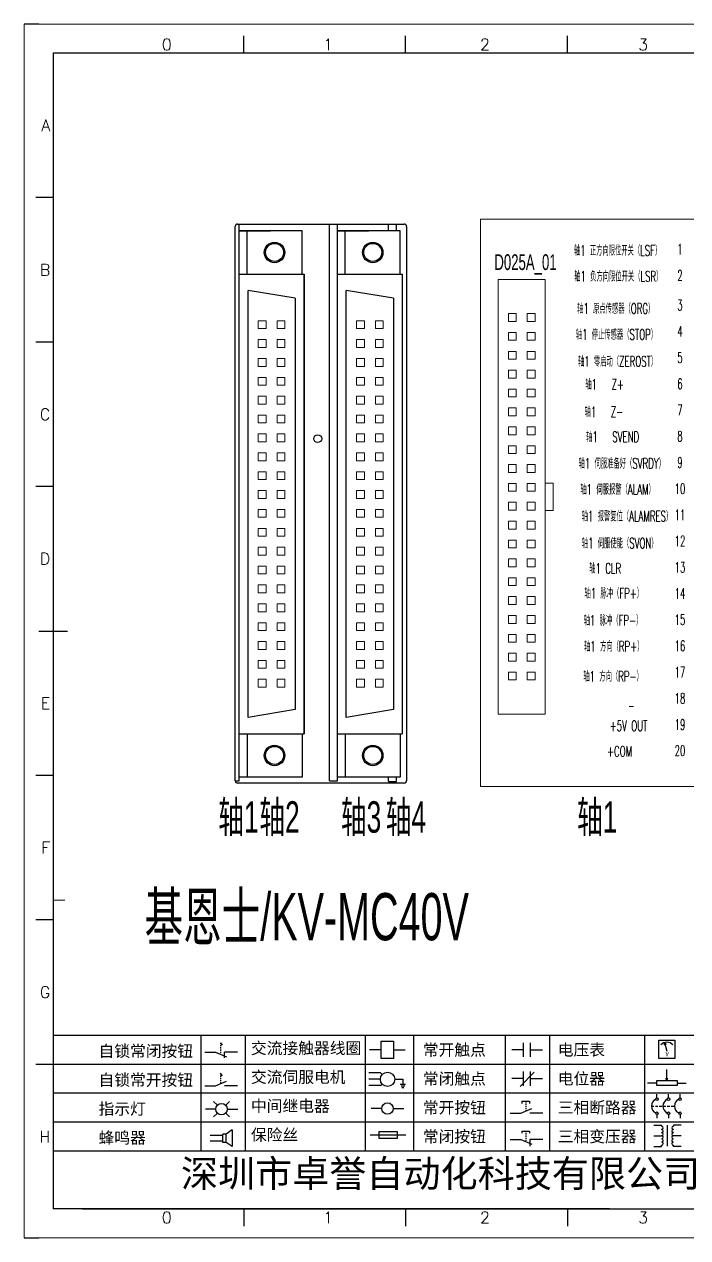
# Model space of a CAD drawing. Header units: millimetres. Extents: x 15130 to 37766, y 5931 to 11073.
# Drawn here: x 23331.7 to 23458.4, y 10083.5 to 10315 of the extents above; entities that cross this region are included whole.
import ezdxf
from ezdxf.enums import TextEntityAlignment as Align

# ---------------------------------------------------------------- set-up
doc = ezdxf.new("R2010")
doc.units = ezdxf.units.MM
doc.layers.add('1', color=3, linetype='Continuous', lineweight=20)
doc.layers.add('Dimension', color=3, linetype='Continuous', lineweight=13)
doc.layers.add('AE_BOR', color=1, linetype='Continuous')
doc.layers.add('Z_OM_GAIKEI', color=7, linetype='Continuous')
doc.styles.get("Standard").update_dxf_attribs({"font": ''})
doc.styles.add('WD', font='romans.shx', dxfattribs={"bigfont": 'gbcbig.shx'})
doc.styles.add('样式 8', font='arial.ttf')
doc.styles.add('汉字', font='')
doc.styles.get('Standard').set_extended_font_data('SimSun')
doc.styles.get('汉字').set_extended_font_data('新宋体')

# ---------------------------------------------------------------- blocks, each defined once
blk = doc.blocks.new('*U8')
at = {"linetype": 'ByBlock'}
for p, q in [((-1909.23, -780.45), (-1909.23, -780.67)), ((-1909.23, -780.45), (-1908.92, -780.84)), ((-1909.23, -780.84), (-1909.23, -781.05)), ((-1911.92, -782.07), (-1910.06, -782.07)), ((-1910.06, -782.07), (-1908.18, -782.88)), ((-1909.23, -781.23), (-1909.23, -781.44)), ((-1909.23, -781.61), (-1909.23, -781.83)), ((-1909.23, -782), (-1909.23, -782.21)), ((-1909.23, -782.38), (-1909.23, -782.43)), ((-1908.52, -783.07), (-1908.52, -782.07)), ((-1906.25, -782.07), (-1908.52, -782.07))]:
    blk.add_line(p, q, dxfattribs=at)
blk = doc.blocks.new('*U11')
at = {"linetype": 'ByBlock'}
for p, q in [((-1908.88, -791.17), (-1909.23, -790.71)), ((-1909.23, -790.71), (-1909.23, -790.92)), ((-1909.23, -791.09), (-1909.23, -791.31)), ((-1909.23, -791.48), (-1909.23, -791.69)), ((-1911.92, -792.89), (-1910.06, -792.89)), ((-1910.06, -792.89), (-1908.18, -792.08)), ((-1909.23, -791.86), (-1909.23, -792.08)), ((-1909.23, -792.25), (-1909.23, -792.47)), ((-1906.25, -792.89), (-1908.52, -792.89))]:
    blk.add_line(p, q, dxfattribs=at)
blk = doc.blocks.new('蜂鸣器')
at = {"linetype": 'ByBlock'}
for p, q in [((-1907.17, -795.53), (-1908.25, -796.26)), ((-1907.17, -795.53), (-1907.17, -798.41)), ((-1908.8, -796.48), (-1911.01, -796.48)), ((-1908.8, -797.46), (-1911.01, -797.46)), ((-1908.25, -796.26), (-1908.8, -796.26)), ((-1908.8, -797.68), (-1908.8, -796.26)), ((-1908.25, -797.68), (-1908.8, -797.68)), ((-1908.25, -797.68), (-1908.25, -796.26)), ((-1907.17, -798.41), (-1908.25, -797.68))]:
    blk.add_line(p, q, dxfattribs=at)
blk = doc.blocks.new('指示灯')
at = {"linetype": 'ByBlock'}
for p, q in [((-1854.25, -776.92), (-1856.06, -776.92)), ((-1854.62, -775.59), (-1853.97, -776.23)), ((-1851.9, -775.59), (-1852.54, -776.23)), ((-1852.26, -776.92), (-1850.45, -776.92)), ((-1854.62, -778.25), (-1853.97, -777.61)), ((-1851.9, -778.25), (-1852.54, -777.61))]:
    blk.add_line(p, q, dxfattribs=at)
blk.add_circle((-1853.26, -776.92), 0.992, dxfattribs=at)
blk = doc.blocks.new('交流接触器线圈')
at = {"linetype": 'ByBlock'}
for p, q in [((-1880.82, -781.77), (-1882.87, -781.77)), ((-1878.72, -781.77), (-1876.67, -781.77))]:
    blk.add_line(p, q, dxfattribs=at)
blk.add_lwpolyline([(-1880.82, -780.28), (-1878.72, -780.28), (-1878.72, -783.26), (-1880.82, -783.26)], close=True, dxfattribs=at)
blk = doc.blocks.new('交流伺服电机')
at = {"linetype": 'ByBlock'}
for p, q in [((-1880.97, -785.75), (-1882.94, -785.75)), ((-1880.97, -786.85), (-1882.94, -786.85)), ((-1880.97, -785.75), (-1880.65, -786.03)), ((-1878.49, -786.85), (-1877.07, -786.85)), ((-1877.07, -786.85), (-1877.07, -787.72)), ((-1880.97, -787.94), (-1882.94, -787.94)), ((-1880.97, -787.94), (-1880.65, -787.67)), ((-1877.54, -787.72), (-1876.59, -787.72)), ((-1877.38, -788.01), (-1876.75, -788.01)), ((-1877.23, -788.29), (-1876.9, -788.29))]:
    blk.add_line(p, q, dxfattribs=at)
blk.add_circle((-1879.73, -786.85), 1.24, dxfattribs=at)
blk = doc.blocks.new('中间继电器')
at = {"linetype": 'ByBlock'}
for p, q in [((-1880.72, -791.92), (-1882.54, -791.92)), ((-1878.74, -791.92), (-1876.92, -791.92))]:
    blk.add_line(p, q, dxfattribs=at)
blk.add_circle((-1879.73, -791.92), 0.992, dxfattribs=at)
blk = doc.blocks.new('保险丝')
at = {"linetype": 'ByBlock'}
blk.add_line((-1882.72, -796.49), (-1876.55, -796.49), dxfattribs=at)
blk.add_lwpolyline([(-1881.2, -795.86), (-1878.06, -795.86), (-1878.06, -797.12), (-1881.2, -797.12)], close=True, dxfattribs=at)
blk = doc.blocks.new('常开按钮')
at = {"linetype": 'ByBlock'}
for p, q in [((-1910.06, -787.73), (-1908.18, -786.93)), ((-1909.9, -785.68), (-1908.56, -785.68)), ((-1909.9, -785.68), (-1909.9, -786.07)), ((-1909.23, -785.68), (-1909.23, -785.89)), ((-1909.23, -786.06), (-1909.23, -786.28)), ((-1909.23, -786.45), (-1909.23, -786.67)), ((-1909.23, -786.84), (-1909.23, -787.05)), ((-1909.23, -787.22), (-1909.23, -787.38)), ((-1908.56, -785.68), (-1908.56, -786.07)), ((-1911.92, -787.73), (-1910.06, -787.73)), ((-1906.25, -787.73), (-1908.52, -787.73))]:
    blk.add_line(p, q, dxfattribs=at)
blk = doc.blocks.new('常开触点')
at = {"linetype": 'ByBlock'}
for p, q in [((-1853.82, -782.99), (-1853.82, -780.56)), ((-1852.6, -782.99), (-1852.6, -780.56)), ((-1853.82, -781.77), (-1855.88, -781.77)), ((-1852.6, -781.77), (-1850.55, -781.77))]:
    blk.add_line(p, q, dxfattribs=at)
blk = doc.blocks.new('常闭触点')
at = {"linetype": 'ByBlock'}
for p, q in [((-1853.82, -786.77), (-1855.88, -786.77)), ((-1852.01, -785.66), (-1854.43, -788.1)), ((-1853.82, -787.99), (-1853.82, -785.56)), ((-1852.6, -787.99), (-1852.6, -785.56)), ((-1852.6, -786.77), (-1850.55, -786.77))]:
    blk.add_line(p, q, dxfattribs=at)
blk = doc.blocks.new('常闭按钮')
at = {"linetype": 'ByBlock'}
for p, q in [((-1854.11, -790.83), (-1852.77, -790.83)), ((-1854.11, -790.83), (-1854.11, -791.22)), ((-1853.44, -790.83), (-1853.44, -791.04)), ((-1853.44, -791.21), (-1853.44, -791.43)), ((-1853.44, -791.6), (-1853.44, -791.82)), ((-1852.77, -790.83), (-1852.77, -791.22)), ((-1856.13, -792.28), (-1854.28, -792.28)), ((-1854.28, -792.28), (-1852.4, -793.09)), ((-1853.44, -791.99), (-1853.44, -792.2)), ((-1853.44, -792.37), (-1853.44, -792.53)), ((-1850.47, -792.28), (-1852.73, -792.28)), ((-1852.73, -792.28), (-1852.73, -793.43))]:
    blk.add_line(p, q, dxfattribs=at)
blk = doc.blocks.new('电压表')
at = {"linetype": 'ByBlock'}
for p, q in [((-1814.84, -780.75), (-1814.91, -781.13)), ((-1814.6, -781.05), (-1814.91, -781.13)), ((-1814.84, -780.75), (-1814.46, -782.26)), ((-1814.84, -780.75), (-1814.6, -781.05))]:
    blk.add_line(p, q, dxfattribs=at)
blk.add_lwpolyline([(-1815.84, -780.34), (-1813.07, -780.34), (-1813.07, -783.49), (-1815.84, -783.49)], close=True, dxfattribs=at)
blk.add_arc((-1814.46, -782.26), 1.56, 46.8313, 133.1687, dxfattribs=at)
at = {"linetype": 'ByBlock', "insert": (-1814.7, -782.39), "char_height": 0.75, "width": 0.6768, "attachment_point": 1}
blk.add_mtext('V', dxfattribs=at)
blk = doc.blocks.new('电位器')
at = {"linetype": 'ByBlock'}
for p, q in [((-1814.45, -787.3), (-1814.45, -785.39)), ((-1814.45, -787.3), (-1814.62, -786.96)), ((-1814.62, -786.96), (-1814.27, -786.96)), ((-1814.45, -787.3), (-1814.27, -786.96)), ((-1816.21, -787.75), (-1817.79, -787.75)), ((-1812.68, -787.75), (-1811.1, -787.75))]:
    blk.add_line(p, q, dxfattribs=at)
blk.add_lwpolyline([(-1816.21, -787.3), (-1812.68, -787.3), (-1812.68, -788.2), (-1816.21, -788.2)], close=True, dxfattribs=at)
blk = doc.blocks.new('三相断路器')
at = {"linetype": 'ByBlock'}
for p, q in [((-1816.17, -790.33), (-1816.17, -789.7)), ((-1814.17, -790.33), (-1814.17, -789.7)), ((-1812.18, -790.33), (-1812.18, -789.7)), ((-1817.14, -791.74), (-1816.72, -791.74)), ((-1816.45, -791.74), (-1816.03, -791.74)), ((-1816.17, -793.19), (-1816.17, -793.83)), ((-1815.76, -791.74), (-1815.34, -791.74)), ((-1815.07, -791.74), (-1814.65, -791.74)), ((-1814.38, -791.74), (-1813.96, -791.74)), ((-1814.17, -793.19), (-1814.17, -793.83)), ((-1813.69, -791.74), (-1813.27, -791.74)), ((-1812.18, -793.19), (-1812.18, -793.83))]:
    blk.add_line(p, q, dxfattribs=at)
for centre in [(-1816.17, -790.55), (-1814.17, -790.55), (-1812.18, -790.55), (-1816.17, -792.98), (-1814.17, -792.98), (-1812.18, -792.98)]:
    blk.add_circle(centre, 0.219, dxfattribs=at)
for centre in [(-1815.81, -791.74), (-1813.82, -791.74), (-1811.83, -791.74)]:
    blk.add_arc(centre, 1.32, 115.5791, 244.4209, dxfattribs=at)
blk = doc.blocks.new('三相变压器')
at = {"linetype": 'ByBlock'}
for p, q in [((-1816.69, -795.03), (-1815.37, -795.03)), ((-1815.37, -795.03), (-1815.37, -795.24)), ((-1814.34, -798.7), (-1814.34, -795.04)), ((-1812, -795.03), (-1813.32, -795.03)), ((-1813.32, -795.03), (-1813.32, -795.24)), ((-1816.69, -796.87), (-1815.37, -796.87)), ((-1812, -796.87), (-1813.32, -796.87)), ((-1816.69, -798.71), (-1815.37, -798.71)), ((-1815.37, -798.71), (-1815.37, -798.5)), ((-1813.32, -798.71), (-1813.32, -798.5)), ((-1812, -798.71), (-1813.32, -798.71))]:
    blk.add_line(p, q, dxfattribs=at)
for centre, start, end in [((-1815.37, -795.51), 270, 90), ((-1815.37, -796.06), 270, 90), ((-1813.32, -795.51), 90, 270), ((-1813.32, -796.06), 90, 270), ((-1815.37, -796.6), 270, 90), ((-1815.37, -797.14), 270, 90), ((-1815.37, -797.68), 270, 90), ((-1815.37, -798.23), 270, 90), ((-1813.32, -796.6), 90, 270), ((-1813.32, -797.14), 90, 270), ((-1813.32, -797.68), 90, 270), ((-1813.32, -798.23), 90, 270)]:
    blk.add_arc(centre, 0.271, start, end, dxfattribs=at)
blk = doc.blocks.new('电控横A4')
for p, q in [((292, -5), (5, -5)), ((5, -5), (5, -205)), ((10.03, -205), (289.53, -205))]:
    blk.add_line(p, q)
at = {"lineweight": 9, "ltscale": 0.1}
for p, q in [((5, -151.57), (7, -151.57)), ((101.34, -205), (130.8, -205))]:
    blk.add_line(p, q, dxfattribs=at)
at = {"linetype": 'ByBlock'}
for p, q in [((292, -175), (5, -175)), ((292, -180), (5, -180)), ((292, -185), (5, -185)), ((292, -190), (5, -190)), ((292, -195), (5, -195))]:
    blk.add_line(p, q, dxfattribs=at)
at = {"color": 0, "lineweight": -2}
for p, q in [((30.58, -175), (30.58, -195)), ((38.26, -175), (38.26, -195)), ((59.05, -175), (59.05, -195)), ((67.4, -175), (67.4, -195)), ((83.26, -175), (83.26, -195)), ((90.91, -175), (90.91, -195)), ((107.4, -175), (107.4, -195))]:
    blk.add_line(p, q, dxfattribs=at)
at = {"color": 0, "ltscale": 2}
blk.add_line((101.34, -205), (5, -205), dxfattribs=at)
at = {"layer": 'AE_BOR', "lineweight": 30}
for p, q in [((2.53, 0), (0, 0)), ((0, -210), (2.53, -210))]:
    blk.add_line(p, q, dxfattribs=at)
at = {"layer": 'AE_BOR', "color": 1, "lineweight": 15}
for p, q in [((0, 0), (297, 0)), ((0, -210), (0, 0)), ((297, -210), (0, -210))]:
    blk.add_line(p, q, dxfattribs=at)
at = {"layer": 'AE_BOR'}
for p, q in [((38.03, -5), (38.03, -2)), ((66.03, -5), (66.03, -2)), ((94.03, -5), (94.03, -2)), ((5, -30), (2, -30)), ((5, -55), (2, -55)), ((5, -80), (2, -80)), ((5, -130), (2, -130)), ((5, -155), (2, -155)), ((5, -180), (2, -180)), ((38.03, -205), (38.03, -208)), ((66.03, -205), (66.03, -208)), ((94.03, -205), (94.03, -208))]:
    blk.add_line(p, q, dxfattribs=at)
at = {"layer": 'AE_BOR', "color": 2, "lineweight": 30}
blk.add_line((2.5, -105), (7.5, -105), dxfattribs=at)
at = {"linetype": 'ByBlock'}
for name, p in [('*U8', (1943.19, 604.18)), ('交流接触器线圈', (1942.62, 604.27)), ('常开触点', (1940.27, 604.3)), ('电压表', (1925.71, 604.52)), ('*U11', (1943.19, 609.18)), ('交流伺服电机', (1942.62, 604.27)), ('常闭触点', (1940.27, 604.3)), ('电位器', (1925.71, 604.52)), ('指示灯', (1887.41, 589.18)), ('中间继电器', (1942.62, 604.27)), ('常开按钮', (1996.06, 599.3)), ('三相断路器', (1925.71, 604.52)), ('三相变压器', (1925.71, 604.52)), ('蜂鸣器', (1943.19, 604.18)), ('保险丝', (1942.62, 604.27)), ('常闭按钮', (1940.27, 599.3))]:
    blk.add_blockref(name, p, dxfattribs=at)
at = {"char_height": 2, "attachment_point": 1, "style": '汉字'}
for s, insert in [('{\\fKaiTi_GB2312|b0|i0|c134|p49;自锁常闭按钮}', (12.86, -176.69)), ('{\\fKaiTi_GB2312|b0|i0|c134|p49;交流接触器线圈}', (39.25, -176.19)), ('{\\fKaiTi_GB2312|b0|i0|c134|p49;常开触点}', (69.01, -176.48)), ('{\\fKaiTi_GB2312|b0|i0|c134|p49;电压表}', (92.37, -176.47)), ('{\\fKaiTi_GB2312|b0|i0|c134|p49;自锁常开按钮}', (12.86, -181.69)), ('{\\fKaiTi_GB2312|b0|i0|c134|p49;交流伺服电机}', (39.25, -181.19)), ('{\\fKaiTi_GB2312|b0|i0|c134|p49;常闭触点}', (69.01, -181.48)), ('{\\fKaiTi_GB2312|b0|i0|c134|p49;电位器}', (92.37, -181.47)), ('{\\fKaiTi_GB2312|b0|i0|c134|p49;指示灯}', (12.86, -186.69)), ('{\\fKaiTi_GB2312|b0|i0|c134|p49;中间继电器}', (39.25, -186.19)), ('{\\fKaiTi_GB2312|b0|i0|c134|p49;常开按钮}', (69.01, -186.48)), ('{\\fKaiTi_GB2312|b0|i0|c134|p49;三相断路器}', (92.37, -186.47)), ('{\\fKaiTi_GB2312|b0|i0|c134|p49;保险丝}', (39.25, -191.19)), ('{\\fKaiTi_GB2312|b0|i0|c134|p49;蜂鸣器}', (12.86, -191.69)), ('{\\fKaiTi_GB2312|b0|i0|c134|p49;常闭按钮}', (69.01, -191.48)), ('{\\fKaiTi_GB2312|b0|i0|c134|p49;三相变压器}', (92.37, -191.47))]:
    blk.add_mtext(s, dxfattribs=dict(at, insert=insert))
at = {"color": 0, "lineweight": -2, "insert": (27.14, -196.53), "char_height": 4.7064, "width": 96.1138, "attachment_point": 1}
blk.add_mtext('深圳市卓誉自动化科技有限公司', dxfattribs=at)
at = {"layer": 'AE_BOR', "style": 'WD'}
for s, p in [('0', (24.67, -4.5)), ('1', (52.6, -4.5)), ('2', (79.75, -4.5)), ('3', (107.15, -4.5)), ('0', (24.67, -207.5)), ('1', (52.6, -207.5)), ('2', (79.75, -207.5)), ('3', (107.15, -207.5))]:
    blk.add_text(s, height=2, dxfattribs=at).set_placement(p, align=Align.CENTER)
for s, p in [('A', (4.5, -17.5)), ('B', (4.5, -42.5)), ('C', (4.5, -67.5)), ('D', (4.5, -92.5)), ('E', (4.5, -117.5)), ('F', (4.5, -142.5)), ('G', (4.5, -167.5)), ('H', (4.5, -192.5))]:
    blk.add_text(s, height=2, dxfattribs=at).set_placement(p, align=Align.MIDDLE_RIGHT)

msp = doc.modelspace()

# ---------------------------------------------------------------- linework, layer by layer
at = {"lineweight": 0}
for points in [[(23422.176, 10183.372), (23422.176, 10266.322), (23431.176, 10266.322), (23431.176, 10183.372)], [(23425.626, 10258.297), (23424.126, 10258.297), (23424.126, 10259.797), (23425.626, 10259.797)], [(23429.226, 10258.297), (23427.726, 10258.297), (23427.726, 10259.797), (23429.226, 10259.797)], [(23376.379, 10258.426), (23377.879, 10258.426), (23377.879, 10256.926), (23376.379, 10256.926)], [(23379.979, 10258.426), (23381.479, 10258.426), (23381.479, 10256.926), (23379.979, 10256.926)], [(23395.129, 10258.426), (23396.629, 10258.426), (23396.629, 10256.926), (23395.129, 10256.926)], [(23398.729, 10258.426), (23400.229, 10258.426), (23400.229, 10256.926), (23398.729, 10256.926)], [(23376.379, 10254.826), (23377.879, 10254.826), (23377.879, 10253.326), (23376.379, 10253.326)], [(23379.979, 10254.826), (23381.479, 10254.826), (23381.479, 10253.326), (23379.979, 10253.326)], [(23395.129, 10254.826), (23396.629, 10254.826), (23396.629, 10253.326), (23395.129, 10253.326)], [(23398.729, 10254.826), (23400.229, 10254.826), (23400.229, 10253.326), (23398.729, 10253.326)], [(23425.626, 10254.697), (23424.126, 10254.697), (23424.126, 10256.197), (23425.626, 10256.197)], [(23429.226, 10254.697), (23427.726, 10254.697), (23427.726, 10256.197), (23429.226, 10256.197)], [(23425.626, 10251.097), (23424.126, 10251.097), (23424.126, 10252.597), (23425.626, 10252.597)], [(23429.226, 10251.097), (23427.726, 10251.097), (23427.726, 10252.597), (23429.226, 10252.597)], [(23376.379, 10251.226), (23377.879, 10251.226), (23377.879, 10249.726), (23376.379, 10249.726)], [(23379.979, 10251.226), (23381.479, 10251.226), (23381.479, 10249.726), (23379.979, 10249.726)], [(23395.129, 10251.226), (23396.629, 10251.226), (23396.629, 10249.726), (23395.129, 10249.726)], [(23398.729, 10251.226), (23400.229, 10251.226), (23400.229, 10249.726), (23398.729, 10249.726)], [(23376.379, 10247.626), (23377.879, 10247.626), (23377.879, 10246.126), (23376.379, 10246.126)], [(23379.979, 10247.626), (23381.479, 10247.626), (23381.479, 10246.126), (23379.979, 10246.126)], [(23395.129, 10247.626), (23396.629, 10247.626), (23396.629, 10246.126), (23395.129, 10246.126)], [(23398.729, 10247.626), (23400.229, 10247.626), (23400.229, 10246.126), (23398.729, 10246.126)], [(23425.626, 10247.497), (23424.126, 10247.497), (23424.126, 10248.997), (23425.626, 10248.997)], [(23429.226, 10247.497), (23427.726, 10247.497), (23427.726, 10248.997), (23429.226, 10248.997)], [(23425.626, 10243.897), (23424.126, 10243.897), (23424.126, 10245.397), (23425.626, 10245.397)], [(23429.226, 10243.897), (23427.726, 10243.897), (23427.726, 10245.397), (23429.226, 10245.397)], [(23376.379, 10244.026), (23377.879, 10244.026), (23377.879, 10242.526), (23376.379, 10242.526)], [(23379.979, 10244.026), (23381.479, 10244.026), (23381.479, 10242.526), (23379.979, 10242.526)], [(23395.129, 10244.026), (23396.629, 10244.026), (23396.629, 10242.526), (23395.129, 10242.526)], [(23398.729, 10244.026), (23400.229, 10244.026), (23400.229, 10242.526), (23398.729, 10242.526)], [(23376.379, 10240.426), (23377.879, 10240.426), (23377.879, 10238.926), (23376.379, 10238.926)], [(23379.979, 10240.426), (23381.479, 10240.426), (23381.479, 10238.926), (23379.979, 10238.926)], [(23395.129, 10240.426), (23396.629, 10240.426), (23396.629, 10238.926), (23395.129, 10238.926)], [(23398.729, 10240.426), (23400.229, 10240.426), (23400.229, 10238.926), (23398.729, 10238.926)], [(23425.626, 10240.297), (23424.126, 10240.297), (23424.126, 10241.797), (23425.626, 10241.797)], [(23429.226, 10240.297), (23427.726, 10240.297), (23427.726, 10241.797), (23429.226, 10241.797)], [(23425.626, 10236.697), (23424.126, 10236.697), (23424.126, 10238.197), (23425.626, 10238.197)], [(23429.226, 10236.697), (23427.726, 10236.697), (23427.726, 10238.197), (23429.226, 10238.197)], [(23376.379, 10236.826), (23377.879, 10236.826), (23377.879, 10235.326), (23376.379, 10235.326)], [(23379.979, 10236.826), (23381.479, 10236.826), (23381.479, 10235.326), (23379.979, 10235.326)], [(23395.129, 10236.826), (23396.629, 10236.826), (23396.629, 10235.326), (23395.129, 10235.326)], [(23398.729, 10236.826), (23400.229, 10236.826), (23400.229, 10235.326), (23398.729, 10235.326)], [(23425.626, 10233.097), (23424.126, 10233.097), (23424.126, 10234.597), (23425.626, 10234.597)], [(23429.226, 10233.097), (23427.726, 10233.097), (23427.726, 10234.597), (23429.226, 10234.597)], [(23376.379, 10233.226), (23377.879, 10233.226), (23377.879, 10231.726), (23376.379, 10231.726)], [(23379.979, 10233.226), (23381.479, 10233.226), (23381.479, 10231.726), (23379.979, 10231.726)], [(23395.129, 10233.226), (23396.629, 10233.226), (23396.629, 10231.726), (23395.129, 10231.726)], [(23398.729, 10233.226), (23400.229, 10233.226), (23400.229, 10231.726), (23398.729, 10231.726)], [(23376.379, 10229.626), (23377.879, 10229.626), (23377.879, 10228.126), (23376.379, 10228.126)], [(23379.979, 10229.626), (23381.479, 10229.626), (23381.479, 10228.126), (23379.979, 10228.126)], [(23395.129, 10229.626), (23396.629, 10229.626), (23396.629, 10228.126), (23395.129, 10228.126)], [(23398.729, 10229.626), (23400.229, 10229.626), (23400.229, 10228.126), (23398.729, 10228.126)], [(23425.626, 10229.497), (23424.126, 10229.497), (23424.126, 10230.997), (23425.626, 10230.997)], [(23429.226, 10229.497), (23427.726, 10229.497), (23427.726, 10230.997), (23429.226, 10230.997)], [(23425.626, 10225.897), (23424.126, 10225.897), (23424.126, 10227.397), (23425.626, 10227.397)], [(23429.226, 10225.897), (23427.726, 10225.897), (23427.726, 10227.397), (23429.226, 10227.397)], [(23432.676, 10222.222), (23431.176, 10222.222), (23431.176, 10227.472), (23432.676, 10227.472)], [(23376.379, 10226.026), (23377.879, 10226.026), (23377.879, 10224.526), (23376.379, 10224.526)], [(23379.979, 10226.026), (23381.479, 10226.026), (23381.479, 10224.526), (23379.979, 10224.526)], [(23395.129, 10226.026), (23396.629, 10226.026), (23396.629, 10224.526), (23395.129, 10224.526)], [(23398.729, 10226.026), (23400.229, 10226.026), (23400.229, 10224.526), (23398.729, 10224.526)], [(23376.379, 10222.426), (23377.879, 10222.426), (23377.879, 10220.926), (23376.379, 10220.926)], [(23379.979, 10222.426), (23381.479, 10222.426), (23381.479, 10220.926), (23379.979, 10220.926)], [(23395.129, 10222.426), (23396.629, 10222.426), (23396.629, 10220.926), (23395.129, 10220.926)], [(23398.729, 10222.426), (23400.229, 10222.426), (23400.229, 10220.926), (23398.729, 10220.926)], [(23425.626, 10222.297), (23424.126, 10222.297), (23424.126, 10223.797), (23425.626, 10223.797)], [(23429.226, 10222.297), (23427.726, 10222.297), (23427.726, 10223.797), (23429.226, 10223.797)], [(23425.626, 10218.697), (23424.126, 10218.697), (23424.126, 10220.197), (23425.626, 10220.197)], [(23429.226, 10218.697), (23427.726, 10218.697), (23427.726, 10220.197), (23429.226, 10220.197)], [(23376.379, 10218.826), (23377.879, 10218.826), (23377.879, 10217.326), (23376.379, 10217.326)], [(23379.979, 10218.826), (23381.479, 10218.826), (23381.479, 10217.326), (23379.979, 10217.326)], [(23395.129, 10218.826), (23396.629, 10218.826), (23396.629, 10217.326), (23395.129, 10217.326)], [(23398.729, 10218.826), (23400.229, 10218.826), (23400.229, 10217.326), (23398.729, 10217.326)], [(23376.379, 10215.226), (23377.879, 10215.226), (23377.879, 10213.726), (23376.379, 10213.726)], [(23379.979, 10215.226), (23381.479, 10215.226), (23381.479, 10213.726), (23379.979, 10213.726)], [(23395.129, 10215.226), (23396.629, 10215.226), (23396.629, 10213.726), (23395.129, 10213.726)], [(23398.729, 10215.226), (23400.229, 10215.226), (23400.229, 10213.726), (23398.729, 10213.726)], [(23425.626, 10215.097), (23424.126, 10215.097), (23424.126, 10216.597), (23425.626, 10216.597)], [(23429.226, 10215.097), (23427.726, 10215.097), (23427.726, 10216.597), (23429.226, 10216.597)], [(23425.626, 10211.497), (23424.126, 10211.497), (23424.126, 10212.997), (23425.626, 10212.997)], [(23429.226, 10211.497), (23427.726, 10211.497), (23427.726, 10212.997), (23429.226, 10212.997)], [(23376.379, 10211.626), (23377.879, 10211.626), (23377.879, 10210.126), (23376.379, 10210.126)], [(23379.979, 10211.626), (23381.479, 10211.626), (23381.479, 10210.126), (23379.979, 10210.126)], [(23395.129, 10211.626), (23396.629, 10211.626), (23396.629, 10210.126), (23395.129, 10210.126)], [(23398.729, 10211.626), (23400.229, 10211.626), (23400.229, 10210.126), (23398.729, 10210.126)], [(23376.379, 10208.026), (23377.879, 10208.026), (23377.879, 10206.526), (23376.379, 10206.526)], [(23379.979, 10208.026), (23381.479, 10208.026), (23381.479, 10206.526), (23379.979, 10206.526)], [(23395.129, 10208.026), (23396.629, 10208.026), (23396.629, 10206.526), (23395.129, 10206.526)], [(23398.729, 10208.026), (23400.229, 10208.026), (23400.229, 10206.526), (23398.729, 10206.526)], [(23425.626, 10207.897), (23424.126, 10207.897), (23424.126, 10209.397), (23425.626, 10209.397)], [(23429.226, 10207.897), (23427.726, 10207.897), (23427.726, 10209.397), (23429.226, 10209.397)], [(23425.626, 10204.297), (23424.126, 10204.297), (23424.126, 10205.797), (23425.626, 10205.797)], [(23429.226, 10204.297), (23427.726, 10204.297), (23427.726, 10205.797), (23429.226, 10205.797)], [(23376.379, 10204.426), (23377.879, 10204.426), (23377.879, 10202.926), (23376.379, 10202.926)], [(23379.979, 10204.426), (23381.479, 10204.426), (23381.479, 10202.926), (23379.979, 10202.926)], [(23395.129, 10204.426), (23396.629, 10204.426), (23396.629, 10202.926), (23395.129, 10202.926)], [(23398.729, 10204.426), (23400.229, 10204.426), (23400.229, 10202.926), (23398.729, 10202.926)], [(23425.626, 10200.697), (23424.126, 10200.697), (23424.126, 10202.197), (23425.626, 10202.197)], [(23429.226, 10200.697), (23427.726, 10200.697), (23427.726, 10202.197), (23429.226, 10202.197)], [(23376.379, 10200.826), (23377.879, 10200.826), (23377.879, 10199.326), (23376.379, 10199.326)], [(23379.979, 10200.826), (23381.479, 10200.826), (23381.479, 10199.326), (23379.979, 10199.326)], [(23395.129, 10200.826), (23396.629, 10200.826), (23396.629, 10199.326), (23395.129, 10199.326)], [(23398.729, 10200.826), (23400.229, 10200.826), (23400.229, 10199.326), (23398.729, 10199.326)], [(23376.379, 10197.226), (23377.879, 10197.226), (23377.879, 10195.726), (23376.379, 10195.726)], [(23379.979, 10197.226), (23381.479, 10197.226), (23381.479, 10195.726), (23379.979, 10195.726)], [(23395.129, 10197.226), (23396.629, 10197.226), (23396.629, 10195.726), (23395.129, 10195.726)], [(23398.729, 10197.226), (23400.229, 10197.226), (23400.229, 10195.726), (23398.729, 10195.726)], [(23425.626, 10197.097), (23424.126, 10197.097), (23424.126, 10198.597), (23425.626, 10198.597)], [(23429.226, 10197.097), (23427.726, 10197.097), (23427.726, 10198.597), (23429.226, 10198.597)], [(23425.626, 10193.497), (23424.126, 10193.497), (23424.126, 10194.997), (23425.626, 10194.997)], [(23429.226, 10193.497), (23427.726, 10193.497), (23427.726, 10194.997), (23429.226, 10194.997)], [(23376.379, 10193.626), (23377.879, 10193.626), (23377.879, 10192.126), (23376.379, 10192.126)], [(23379.979, 10193.626), (23381.479, 10193.626), (23381.479, 10192.126), (23379.979, 10192.126)], [(23395.129, 10193.626), (23396.629, 10193.626), (23396.629, 10192.126), (23395.129, 10192.126)], [(23398.729, 10193.626), (23400.229, 10193.626), (23400.229, 10192.126), (23398.729, 10192.126)], [(23376.379, 10190.026), (23377.879, 10190.026), (23377.879, 10188.526), (23376.379, 10188.526)], [(23379.979, 10190.026), (23381.479, 10190.026), (23381.479, 10188.526), (23379.979, 10188.526)], [(23395.129, 10190.026), (23396.629, 10190.026), (23396.629, 10188.526), (23395.129, 10188.526)], [(23398.729, 10190.026), (23400.229, 10190.026), (23400.229, 10188.526), (23398.729, 10188.526)], [(23425.626, 10189.897), (23424.126, 10189.897), (23424.126, 10191.397), (23425.626, 10191.397)], [(23429.226, 10189.897), (23427.726, 10189.897), (23427.726, 10191.397), (23429.226, 10191.397)]]:
    msp.add_lwpolyline(points, close=True, dxfattribs=at)
at = {"layer": '1', "color": 0, "linetype": 'Continuous', "lineweight": 13}
msp.add_lwpolyline([(23467.636, 10277.814), (23418.787, 10277.814), (23418.787, 10169.578), (23467.636, 10169.578)], close=True, dxfattribs=at)
at = {"layer": 'Z_OM_GAIKEI'}
for p, q in [((23371.991, 10170.678), (23371.991, 10276.428)), ((23372.441, 10276.878), (23404.241, 10276.878)), ((23372.741, 10170.678), (23372.741, 10276.878)), ((23372.741, 10275.586), (23378.741, 10275.586)), ((23384.74, 10275.586), (23372.741, 10275.586)), ((23372.741, 10171.366), (23372.741, 10275.586)), ((23374.241, 10267.336), (23374.24, 10275.586)), ((23384.741, 10267.336), (23384.74, 10275.586)), ((23389.991, 10170.678), (23389.991, 10276.878)), ((23391.491, 10170.678), (23391.491, 10276.878)), ((23391.491, 10171.366), (23391.491, 10275.586)), ((23391.491, 10275.586), (23397.491, 10275.586)), ((23403.49, 10275.586), (23391.491, 10275.586)), ((23392.991, 10267.336), (23392.99, 10275.586)), ((23401.241, 10275.586), (23401.241, 10276.878)), ((23402.741, 10275.586), (23402.741, 10276.878)), ((23403.491, 10267.336), (23403.49, 10275.586)), ((23404.691, 10276.428), (23404.691, 10170.678)), ((23372.741, 10267.336), (23385.116, 10267.336)), ((23372.741, 10267.336), (23385.116, 10267.336)), ((23385.116, 10267.336), (23385.116, 10179.616)), ((23385.116, 10179.616), (23385.116, 10267.336)), ((23391.491, 10267.336), (23403.866, 10267.336)), ((23391.491, 10267.336), (23403.866, 10267.336)), ((23403.866, 10267.336), (23403.866, 10179.616)), ((23374.429, 10182.736), (23374.429, 10264.216)), ((23383.429, 10262.716), (23374.429, 10264.216)), ((23393.179, 10182.736), (23393.179, 10264.216)), ((23402.179, 10262.716), (23393.179, 10264.216)), ((23383.429, 10262.716), (23383.429, 10184.236)), ((23402.179, 10262.716), (23402.179, 10184.236)), ((23383.429, 10184.236), (23374.429, 10182.736)), ((23402.179, 10184.236), (23393.179, 10182.736)), ((23372.741, 10179.616), (23385.116, 10179.616)), ((23374.241, 10179.616), (23374.24, 10171.366)), ((23384.741, 10179.616), (23384.74, 10171.366)), ((23391.491, 10179.616), (23403.866, 10179.616)), ((23392.991, 10179.616), (23392.99, 10171.366)), ((23403.491, 10179.616), (23403.49, 10171.366)), ((23384.74, 10171.366), (23372.741, 10171.366)), ((23403.49, 10171.366), (23391.491, 10171.366)), ((23401.241, 10170.528), (23401.241, 10171.366)), ((23402.741, 10170.528), (23402.741, 10171.366)), ((23371.991, 10170.678), (23372.741, 10170.678)), ((23404.241, 10170.228), (23372.441, 10170.228)), ((23389.991, 10170.678), (23391.491, 10170.678)), ((23401.241, 10170.528), (23402.741, 10170.528))]:
    msp.add_line(p, q, dxfattribs=at)
for centre, radius in [((23379.49, 10271.461), 1.95), ((23379.49, 10271.461), 1.725), ((23398.24, 10271.461), 1.95), ((23398.24, 10271.461), 1.725), ((23387.741, 10235.928), 0.75), ((23379.49, 10175.491), 1.95), ((23379.49, 10175.491), 1.725), ((23398.24, 10175.491), 1.95), ((23398.24, 10175.491), 1.725)]:
    msp.add_circle(centre, radius, dxfattribs=at)
for centre, start, end in [((23372.441, 10276.428), 90, 180.00001), ((23404.241, 10276.428), 0, 90), ((23372.441, 10170.678), 180.00001, 270), ((23404.241, 10170.678), 270, 0)]:
    msp.add_arc(centre, 0.45, start, end, dxfattribs=at)

# ---------------------------------------------------------------- block references
at = {"xscale": 1.1025, "yscale": 1.1025, "zscale": 1.1025}
msp.add_blockref('电控横A4', (23331.716, 10315.001), dxfattribs=at)

# ---------------------------------------------------------------- texts
at = {"lineweight": 0, "style": 'WD', "width": 0.6}
for s, p in [('轴1 正方向限位开关（LSF）', (23444.971, 10271.952)), ('1', (23456.879, 10272.082)), ('轴1 负方向限位开关（LSR）', (23445.109, 10267.018)), ('2', (23456.879, 10267.082)), ('轴1 原点传感器（ORG）', (23444.612, 10260.872)), ('3', (23456.879, 10261.397)), ('轴1 停止传感器（STOP）', (23444.75, 10255.916)), ('4', (23456.879, 10256.397)), ('轴1 零启动（ZEROST）', (23444.971, 10250.787)), ('5', (23456.879, 10251.397)), ('轴1   Z+', (23442.495, 10246.393)), ('6', (23456.879, 10246.397)), ('轴1   Z-', (23442.357, 10241.152)), ('7', (23456.879, 10241.397)), ('轴1   SVEND', (23444.029, 10236.384)), ('8', (23456.879, 10236.397)), ('轴1 伺服准备好（SVRDY）', (23445.777, 10231.33)), ('9', (23456.879, 10231.397)), ('轴1 伺服报警（ALAM）', (23444.979, 10226.374)), ('10', (23456.879, 10226.397)), ('轴1 报警复位（ALAMRES）', (23446.762, 10221.245)), ('11', (23456.879, 10221.397)), ('轴1 伺服使能（SVON）', (23445.373, 10216.102)), ('12', (23456.879, 10216.397)), ('轴1 CLR', (23442.607, 10211.311)), ('13', (23456.879, 10211.397)), ('轴1 脉冲（FP+）', (23444.245, 10206.542)), ('14', (23456.879, 10206.397)), ('轴1 脉冲（FP-）', (23444.107, 10201.377)), ('15', (23456.879, 10201.397)), ('轴1 方向（RP+）', (23444.245, 10196.421)), ('16', (23456.879, 10196.397)), ('轴1 方向（RP-）', (23444.107, 10190.694)), ('17', (23456.879, 10191.397)), ('18', (23456.879, 10186.397)), ('_', (23447.609, 10185.925)), ('+5V OUT ', (23447.472, 10181.134)), ('19', (23456.879, 10181.397)), ('+COM', (23445.354, 10176.286)), ('20', (23456.879, 10176.397))]:
    msp.add_text(s, height=2, dxfattribs=at).set_placement(p, align=Align.MIDDLE)
at = {"layer": 'Dimension', "lineweight": 0, "style": '样式 8', "width": 0.6}
for s, height, p in [('D025A_01', 3, (23421.448, 10268.113)), ('轴1', 6, (23368.742, 10160.754)), ('轴2', 6, (23376.585, 10160.754)), ('轴3', 6, (23392.152, 10160.754)), ('轴4', 6, (23400.711, 10160.754)), ('轴1', 6, (23437.233, 10160.754)), ('基恩士/KV-MC40V ', 9, (23354.673, 10140.229))]:
    msp.add_text(s, height=height, dxfattribs=at).set_placement(p)

doc.saveas('drawing.dxf')
